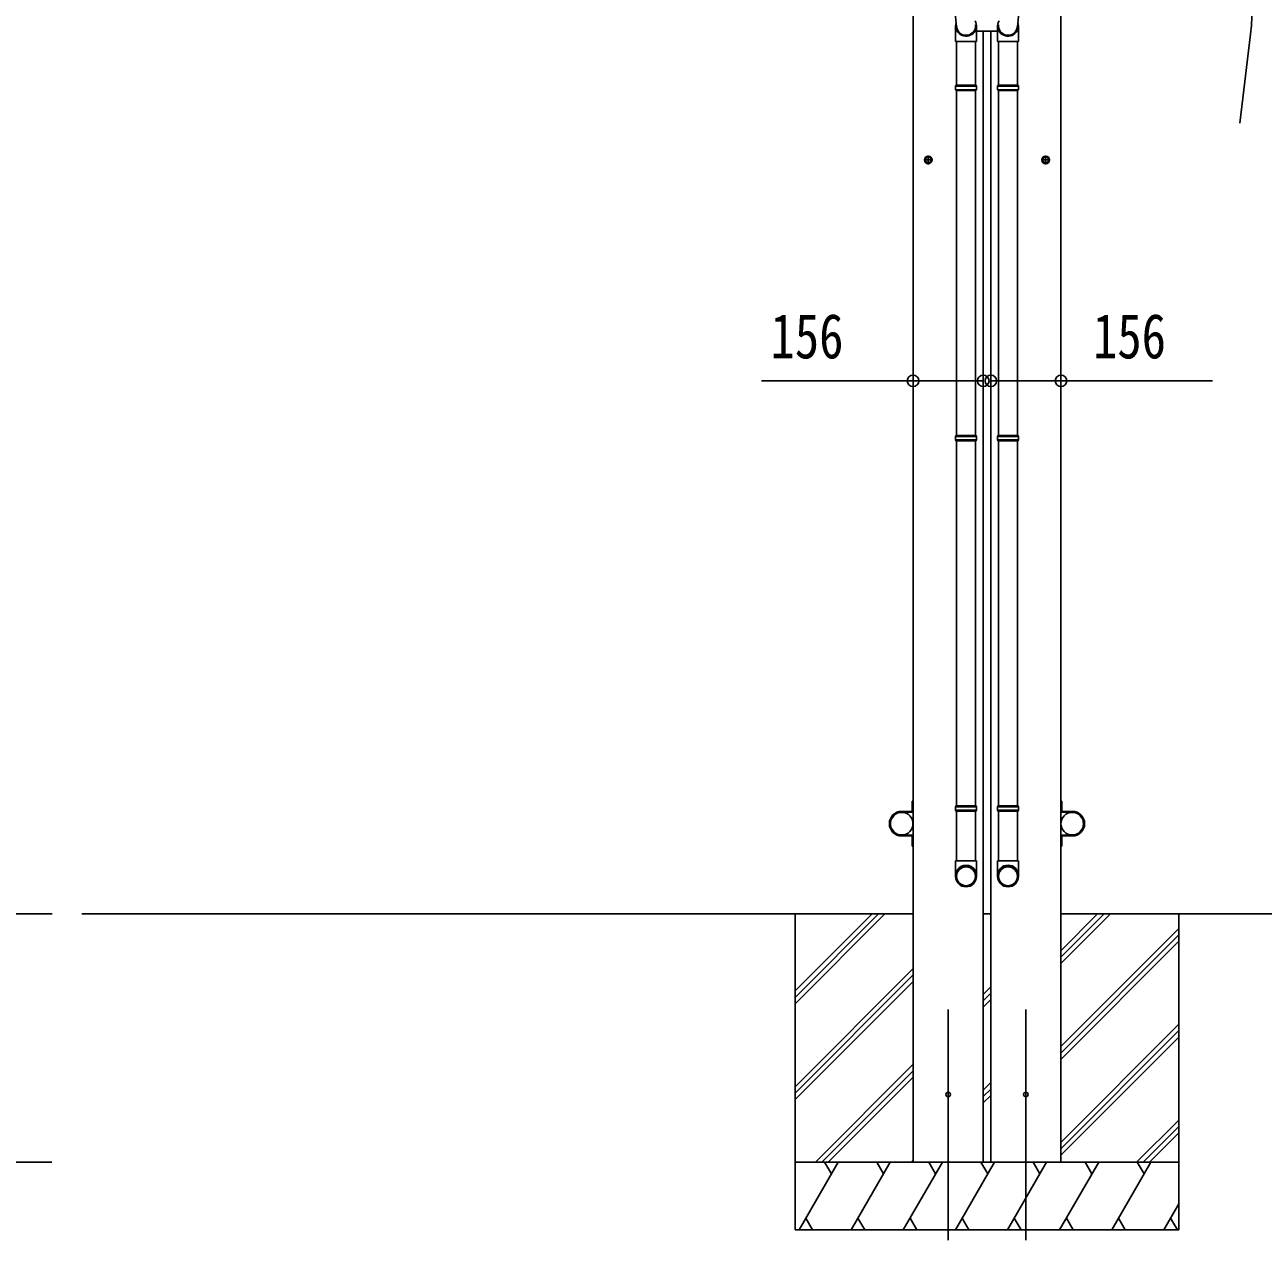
# Model space of a CAD drawing. Units: millimetres, scale not verified. Extents: x -12615 to 12615, y -8911 to 8915.
# Drawn here: x -8722 to -5978, y -4933 to -2240 of the extents above; entities that cross this region are included whole.
import ezdxf
from ezdxf.enums import TextEntityAlignment as Align

# ---------------------------------------------------------------- set-up
doc = ezdxf.new("R2010")
doc.units = ezdxf.units.MM
doc.header["$LTSCALE"] = 50
for name, color, linetype in [('0-4_YKK_12', 2, 'Continuous'), ('0-5_YKK_13', 4, 'Continuous'), ('0-6_YKK_A1', 4, 'Continuous'), ('0-7_YKK_D', 6, 'Continuous')]:
    doc.layers.add(name, color=color, linetype=linetype)
doc.styles.add('ＭＳ ゴシック', font='')
doc.styles.get('ＭＳ ゴシック').set_extended_font_data('MS Gothic')

msp = doc.modelspace()

# ---------------------------------------------------------------- linework, layer by layer
at = {"layer": '0-4_YKK_12'}
for p, q in [((-6676.08, -4932.72), (-6676.04, -4421.72)), ((-6503.88, -4932.72), (-6503.84, -4421.72))]:
    msp.add_line(p, q, dxfattribs=at)
at = {"layer": '0-5_YKK_13'}
for p, q in [((-6664.06, -2176.04), (-6657.41, -2243.79)), ((-6515.82, -2176.04), (-6522.47, -2243.79)), ((-6659.45, -2242.57), (-6659.45, -2277.22)), ((-6613.45, -2277.22), (-6613.45, -2242.87)), ((-6566.43, -2277.22), (-6566.43, -2242.87)), ((-6520.43, -2242.57), (-6520.43, -2277.22)), ((-6613.45, -2254.45), (-6566.43, -2254.45)), ((-6659.45, -2277.22), (-6613.45, -2277.22)), ((-6657.45, -2277.22), (-6657.45, -2373.97)), ((-6615.45, -2277.22), (-6615.45, -2373.97)), ((-6520.43, -2277.22), (-6566.43, -2277.22)), ((-6564.43, -2277.22), (-6564.43, -2373.97)), ((-6522.43, -2277.22), (-6522.43, -2373.97)), ((-6659.45, -2375.97), (-6658.45, -2373.97)), ((-6659.45, -2375.97), (-6613.45, -2375.97)), ((-6659.45, -2375.97), (-6659.45, -2383.97)), ((-6659.45, -2383.97), (-6613.45, -2383.97)), ((-6659.45, -2383.97), (-6658.45, -2385.97)), ((-6658.45, -2373.97), (-6614.45, -2373.97)), ((-6658.45, -2385.97), (-6614.45, -2385.97)), ((-6657.45, -2385.97), (-6657.45, -3149.85)), ((-6615.45, -2385.97), (-6615.45, -3149.85)), ((-6613.45, -2375.97), (-6614.45, -2373.97)), ((-6566.43, -2375.97), (-6565.43, -2373.97)), ((-6520.43, -2375.97), (-6566.43, -2375.97)), ((-6520.43, -2383.97), (-6566.43, -2383.97)), ((-6521.43, -2373.97), (-6565.43, -2373.97)), ((-6521.43, -2385.97), (-6565.43, -2385.97)), ((-6564.43, -2385.97), (-6564.43, -3149.85)), ((-6522.43, -2385.97), (-6522.43, -3149.85)), ((-6520.43, -2375.97), (-6521.43, -2373.97)), ((-6520.43, -2383.97), (-6521.43, -2385.97)), ((-6520.43, -2375.97), (-6520.43, -2383.97)), ((-6659.45, -3151.85), (-6658.45, -3149.85)), ((-6659.45, -3151.85), (-6613.45, -3151.85)), ((-6659.45, -3151.85), (-6659.45, -3159.85)), ((-6658.45, -3149.85), (-6614.45, -3149.85)), ((-6613.45, -3151.85), (-6614.45, -3149.85)), ((-6566.43, -3151.85), (-6565.43, -3149.85)), ((-6520.43, -3151.85), (-6566.43, -3151.85)), ((-6521.43, -3149.85), (-6565.43, -3149.85)), ((-6520.43, -3151.85), (-6521.43, -3149.85)), ((-6520.43, -3151.85), (-6520.43, -3159.85)), ((-6659.45, -3159.85), (-6613.45, -3159.85)), ((-6659.45, -3159.85), (-6658.45, -3161.85)), ((-6658.45, -3161.85), (-6614.45, -3161.85)), ((-6657.45, -3161.85), (-6657.45, -3970.34)), ((-6615.45, -3161.85), (-6615.45, -3970.34)), ((-6520.43, -3159.85), (-6566.43, -3159.85)), ((-6521.43, -3161.85), (-6565.43, -3161.85)), ((-6564.43, -3161.85), (-6564.43, -3970.34)), ((-6522.43, -3161.85), (-6522.43, -3970.34)), ((-6520.43, -3159.85), (-6521.43, -3161.85)), ((-6753.94, -3959.9), (-6755.94, -3959.9)), ((-6755.94, -3982.6), (-6755.94, -3959.9)), ((-6753.94, -3959.9), (-6753.94, -3982.6)), ((-6659.45, -3972.34), (-6658.45, -3970.34)), ((-6659.45, -3972.34), (-6613.45, -3972.34)), ((-6659.45, -3972.34), (-6659.45, -3980.34)), ((-6658.45, -3970.34), (-6614.45, -3970.34)), ((-6613.45, -3972.34), (-6614.45, -3970.34)), ((-6566.43, -3972.34), (-6565.43, -3970.34)), ((-6520.43, -3972.34), (-6566.43, -3972.34)), ((-6521.43, -3970.34), (-6565.43, -3970.34)), ((-6520.43, -3972.34), (-6521.43, -3970.34)), ((-6520.43, -3972.34), (-6520.43, -3980.34)), ((-6426.09, -3959.9), (-6424.09, -3959.9)), ((-6426.09, -3959.9), (-6426.09, -3982.6)), ((-6424.09, -3982.6), (-6424.09, -3959.9)), ((-6778.94, -3982.6), (-6755.94, -3982.6)), ((-6755.94, -3984.6), (-6778.94, -3984.6)), ((-6659.45, -3980.34), (-6613.45, -3980.34)), ((-6659.45, -3980.34), (-6658.45, -3982.34)), ((-6658.45, -3982.34), (-6614.45, -3982.34)), ((-6657.45, -3982.34), (-6657.45, -4092.34)), ((-6615.45, -3982.34), (-6615.45, -4092.34)), ((-6520.43, -3980.34), (-6566.43, -3980.34)), ((-6521.43, -3982.34), (-6565.43, -3982.34)), ((-6564.43, -3982.34), (-6564.43, -4092.34)), ((-6522.43, -3982.34), (-6522.43, -4092.34)), ((-6520.43, -3980.34), (-6521.43, -3982.34)), ((-6401.09, -3982.6), (-6424.09, -3982.6)), ((-6424.09, -3984.6), (-6401.09, -3984.6)), ((-6755.94, -4035.2), (-6778.94, -4035.2)), ((-6778.94, -4037.2), (-6755.94, -4037.2)), ((-6755.94, -4037.2), (-6755.94, -4059.9)), ((-6753.94, -4059.9), (-6755.94, -4059.9)), ((-6753.94, -4059.9), (-6753.94, -4037.2)), ((-6426.09, -4059.9), (-6426.09, -4037.2)), ((-6426.09, -4059.9), (-6424.09, -4059.9)), ((-6424.09, -4035.2), (-6401.09, -4035.2)), ((-6424.09, -4037.2), (-6424.09, -4059.9)), ((-6401.09, -4037.2), (-6424.09, -4037.2)), ((-6659.45, -4126.48), (-6659.45, -4092.34)), ((-6659.45, -4092.34), (-6613.45, -4092.34)), ((-6613.45, -4126.48), (-6613.45, -4092.34)), ((-6566.43, -4126.48), (-6566.43, -4092.34)), ((-6520.43, -4092.34), (-6566.43, -4092.34)), ((-6520.43, -4126.48), (-6520.43, -4092.34))]:
    msp.add_line(p, q, dxfattribs=at)
for points in [[(-6613.45, -2375.97), (-6613.45, -2383.97), (-6614.45, -2385.97)], [(-6566.43, -2375.97), (-6566.43, -2383.97), (-6565.43, -2385.97)], [(-6613.45, -3151.85), (-6613.45, -3159.85), (-6614.45, -3161.85)], [(-6566.43, -3151.85), (-6566.43, -3159.85), (-6565.43, -3161.85)], [(-6613.45, -3972.34), (-6613.45, -3980.34), (-6614.45, -3982.34)], [(-6566.43, -3972.34), (-6566.43, -3980.34), (-6565.43, -3982.34)]]:
    msp.add_lwpolyline(points, dxfattribs=at)
for centre in [(-6676.04, -4609.84), (-6503.84, -4609.84)]:
    msp.add_circle(centre, 5, dxfattribs=at)
for centre, radius, start, end in [((-6643.45, -2242.87), 30, 0, 2.54858), ((-6536.43, -2242.87), 30, 177.45142, 180), ((-6778.94, -4009.9), 27.3, 90, 270), ((-6778.94, -4009.9), 25.3, 90, 270), ((-6755.94, -3982.6), 2, 270, 0), ((-6424.09, -3982.6), 2, 180, 270), ((-6401.09, -4009.9), 27.3, 270, 90), ((-6401.09, -4009.9), 25.3, 270, 90), ((-6755.94, -4037.2), 2, 0, 90), ((-6424.09, -4037.2), 2, 90, 180)]:
    msp.add_arc(centre, radius, start, end, dxfattribs=at)
for centre, major_axis, ratio, start_param, end_param in [((-6636.45, -2242.57), (-23, 0), 0.996195, 5.9588909, 9.9444346), ((-6636.45, -2242.57), (-21, 0), 0.996195, 0.0583862, 3.2616355), ((-6543.43, -2242.57), (23, 0), 0.996195, 2.621936, 6.6074797), ((-6543.43, -2242.57), (21, 0), 0.996195, 3.0215498, 6.2247991), ((-6636.45, -4124.74), (23, 0), 0.996195, 6.2831853, 9.424778), ((-6636.45, -4126.48), (23, 0), 0.996195, 6.2831853, 9.424778), ((-6543.43, -4124.74), (-23, 0), 0.996195, 3.1415927, 6.2831853), ((-6543.43, -4126.48), (-23, 0), 0.996195, 3.1415927, 6.2831853), ((-6636.45, -4126.48), (0, -23.43), 0.981806, 4.712389, 7.8539816), ((-6543.43, -4126.48), (0, -23.43), 0.981806, 4.712389, 7.8539816)]:
    msp.add_ellipse(centre, major_axis=major_axis, ratio=ratio, start_param=start_param, end_param=end_param, dxfattribs=at)
for centre, major_axis in [((-6636.45, -4126.48), (-21, 0)), ((-6543.43, -4126.48), (21, 0))]:
    msp.add_ellipse(centre, major_axis=major_axis, ratio=0.996195, dxfattribs=at)
at = {"layer": '0-6_YKK_A1'}
for p, q in [((-6753.79, -4759.84), (-6753.79, -2080.9)), ((-6426.09, -4759.84), (-6426.09, -2080.9)), ((-6598.29, -4759.84), (-6598.29, -2254.45)), ((-6581.59, -4759.84), (-6581.59, -2254.45)), ((-6730.09, -2539.45), (-6710.09, -2539.45)), ((-6726.59, -2535.7), (-6720.09, -2531.95)), ((-6720.09, -2549.45), (-6720.09, -2529.45)), ((-6720.09, -2531.95), (-6713.59, -2535.7)), ((-6713.59, -2543.2), (-6720.09, -2546.96)), ((-6713.59, -2535.7), (-6713.59, -2543.2)), ((-6450.09, -2539.45), (-6470.09, -2539.45)), ((-6460.09, -2531.95), (-6466.59, -2535.7)), ((-6466.59, -2535.7), (-6466.59, -2543.2)), ((-6466.59, -2543.2), (-6460.09, -2546.96)), ((-6460.09, -2549.45), (-6460.09, -2529.45)), ((-6453.59, -2535.7), (-6460.09, -2531.95)), ((-8595.22, -4209.9), (-6753.79, -4209.9)), ((-7014.94, -4209.9), (-7014.94, -4909.9)), ((-7014.94, -4380.52), (-6844.32, -4209.9)), ((-7014.94, -4394.66), (-6830.18, -4209.9)), ((-7014.94, -4408.8), (-6816.04, -4209.9)), ((-6581.44, -4209.9), (-6598.44, -4209.9)), ((-6598.29, -4209.9), (-6581.59, -4209.9)), ((-6426.09, -4209.9), (-4507.15, -4209.9)), ((-6425.94, -4319.28), (-6316.56, -4209.9)), ((-6425.94, -4305.14), (-6330.7, -4209.9)), ((-6425.94, -4291), (-6344.84, -4209.9)), ((-6164.94, -4209.9), (-6164.94, -4909.9)), ((-6425.94, -4503.13), (-6164.94, -4242.13)), ((-6425.94, -4517.27), (-6164.94, -4256.27)), ((-6425.94, -4531.41), (-6164.94, -4270.41)), ((-7014.94, -4592.65), (-6753.94, -4331.65)), ((-7014.94, -4606.79), (-6753.94, -4345.79)), ((-7014.94, -4620.93), (-6753.94, -4359.94)), ((-6598.29, -4388.13), (-6581.59, -4371.43)), ((-6598.29, -4402.28), (-6581.59, -4385.58)), ((-6598.29, -4416.42), (-6581.59, -4399.72)), ((-6425.94, -4715.26), (-6164.94, -4454.26)), ((-6425.94, -4729.4), (-6164.94, -4468.4)), ((-6425.94, -4743.54), (-6164.94, -4482.54)), ((-6970.06, -4759.9), (-6753.94, -4543.78)), ((-6955.92, -4759.9), (-6753.94, -4557.93)), ((-6941.77, -4759.9), (-6753.94, -4572.07)), ((-6598.29, -4600.27), (-6581.59, -4583.57)), ((-6598.29, -4614.41), (-6581.59, -4597.71)), ((-6598.29, -4628.55), (-6581.59, -4611.85)), ((-6258.45, -4759.9), (-6164.94, -4666.39)), ((-6244.31, -4759.9), (-6164.94, -4680.53)), ((-6230.17, -4759.9), (-6164.94, -4694.68)), ((-6164.94, -4759.9), (-7014.94, -4759.9)), ((-7006.45, -4909.9), (-6919.85, -4759.9)), ((-6934.85, -4785.88), (-6949.85, -4759.9)), ((-6890.99, -4909.9), (-6804.38, -4759.9)), ((-6819.38, -4785.88), (-6834.38, -4759.9)), ((-6775.52, -4909.9), (-6688.91, -4759.9)), ((-6757.93, -4759.9), (-6753.94, -4755.91)), ((-6703.91, -4785.88), (-6718.92, -4759.9)), ((-6660.05, -4909.9), (-6573.44, -4759.9)), ((-6588.44, -4785.88), (-6603.45, -4759.9)), ((-6544.58, -4909.9), (-6457.97, -4759.9)), ((-6472.97, -4785.88), (-6487.98, -4759.9)), ((-6429.11, -4909.9), (-6342.5, -4759.9)), ((-6357.5, -4785.88), (-6372.5, -4759.9)), ((-6313.64, -4909.9), (-6227.03, -4759.9)), ((-6257.03, -4759.9), (-6242.03, -4785.88)), ((-6198.17, -4909.9), (-6164.94, -4852.35)), ((-7014.94, -4909.9), (-6164.94, -4909.9)), ((-6991.46, -4883.92), (-6976.46, -4909.9)), ((-6875.99, -4883.92), (-6860.99, -4909.9)), ((-6760.52, -4883.92), (-6745.52, -4909.9)), ((-6645.05, -4883.92), (-6630.05, -4909.9)), ((-6529.58, -4883.92), (-6514.58, -4909.9)), ((-6414.11, -4883.92), (-6399.11, -4909.9)), ((-6298.64, -4883.92), (-6283.64, -4909.9)), ((-6183.17, -4883.92), (-6168.17, -4909.9))]:
    msp.add_line(p, q, dxfattribs=at)
for points in [[(-6720.09, -2546.96), (-6726.59, -2543.2), (-6726.59, -2535.7)], [(-6460.09, -2546.96), (-6453.59, -2543.2), (-6453.59, -2535.7)]]:
    msp.add_lwpolyline(points, dxfattribs=at)
for centre, radius in [((-6720.09, -2539.45), 8.5), ((-6720.09, -2539.45), 7.7), ((-6720.09, -2539.45), 6.5), ((-6460.09, -2539.45), 8.5), ((-6460.09, -2539.45), 7.7), ((-6460.09, -2539.45), 6.5), ((-6778.94, -4009.9), 25), ((-6401.09, -4009.9), 25)]:
    msp.add_circle(centre, radius, dxfattribs=at)
at = {"layer": '0-7_YKK_D'}
for p, q in [((-6006.25, -2260.81), (-6030.13, -2457.76)), ((-8661.32, -4209.9), (-9917.18, -4209.9)), ((-8661.82, -4759.9), (-9917.18, -4759.9))]:
    msp.add_line(p, q, dxfattribs=at)
for points in [[(-6598.29, -3028.79), (-6753.79, -3028.79), (-7089.59, -3028.79)], [(-6581.59, -3028.79), (-6426.09, -3028.79), (-6090.29, -3028.79)]]:
    msp.add_lwpolyline(points, dxfattribs=at)
for centre in [(-6753.79, -3028.79), (-6598.29, -3028.79), (-6581.59, -3028.79), (-6426.09, -3028.79)]:
    msp.add_circle(centre, 12.75, dxfattribs=at)
msp.add_arc((-6426.09, -2209.9), 422.91, 353.08641, 0, dxfattribs=at)

# ---------------------------------------------------------------- texts
at = {"layer": '0-7_YKK_D', "style": 'ＭＳ ゴシック', "width": 0.8}
for p in [(-7069.59, -3008.79), (-6355.09, -3008.79)]:
    msp.add_text('156', height=98.97, dxfattribs=at).set_placement(p, align=Align.BOTTOM_LEFT)

doc.saveas('drawing.dxf')
